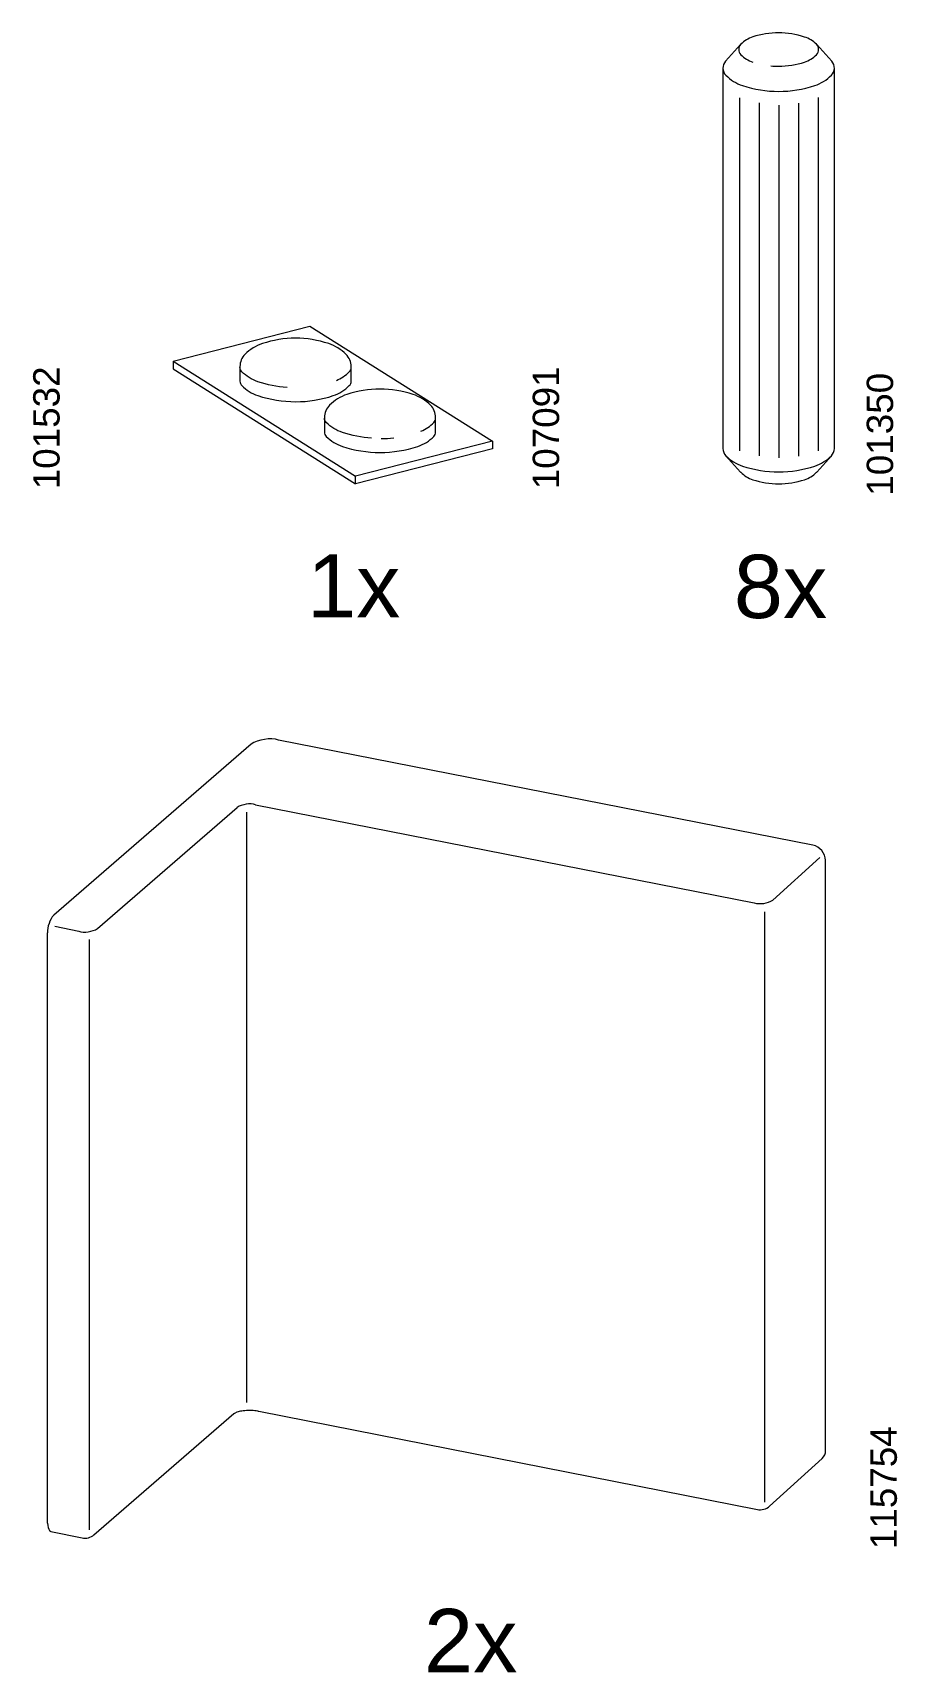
# Model space of a CAD drawing. Header units: metres. Extents: x -8.4 to 7.9, y -3.9 to 2.
# Drawn here: x 1.4739 to 1.7359, y 0.594 to 1.0912 of the extents above; entities that cross this region are included whole.
import ezdxf

# ---------------------------------------------------------------- set-up
doc = ezdxf.new("R2010")
doc.units = ezdxf.units.M
doc.header["$MEASUREMENT"] = 0
doc.layers.add('PDF3_Geometry_Num_Penna__7', color=7, linetype='Continuous', lineweight=18)
doc.layers.add('PDF3_Text_Num_Penna__7', color=7, linetype='Continuous', lineweight=18)
doc.styles.add('GENERATED_STYLE_2', font='')
doc.styles.get('GENERATED_STYLE_2').set_extended_font_data('Arial')

msp = doc.modelspace()

# ---------------------------------------------------------------- linework, layer by layer
at = {"layer": 'PDF3_Geometry_Num_Penna__7', "color": 7, "linetype": 'Continuous', "lineweight": 18, "flags": 128}
for points in [[(1.69757, 1.08115, 0.024063), (1.69999, 1.08104, 0.080908), (1.70784, 1.08231, 0.117068), (1.71145, 1.08454, 0.413225), (1.71145, 1.08768, 0.116373), (1.70784, 1.0899, 0.162426), (1.69214, 1.08991, 0.116614), (1.68852, 1.08768, 0.413626), (1.68853, 1.08453, 0.116412), (1.69212, 1.08231)], [(1.68845, 1.08759), (1.6839, 1.08255, 0.398754), (1.684, 1.0783, 0.115906), (1.68903, 1.07518, 0.162207), (1.71093, 1.07518, 0.116006), (1.71596, 1.07829, 0.398501), (1.71608, 1.08255), (1.71153, 1.08759)], [(1.6831, 1.08048), (1.6831, 0.96509, 0.197758), (1.684, 0.9629, 0.116389), (1.68903, 0.95979, 0.162207), (1.71093, 0.95979, 0.116489), (1.71596, 0.9629, 0.199065), (1.71687, 0.96509), (1.71687, 1.08048)], [(1.56985, 0.98417, 0.199571), (1.5704, 0.9855), (1.5704, 0.98972, 0.032337), (1.57039, 0.98994, 0.198791), (1.56885, 0.99366, 0.116796), (1.56359, 0.99692, 0.080696), (1.55354, 0.99855, 0.080748), (1.5435, 0.99692, 0.116772), (1.53823, 0.99367, 0.198829), (1.53669, 0.98994, 0.018802), (1.5367, 0.98958)], [(1.55097, 0.98362, -0.062686), (1.54213, 0.98538, -0.116402), (1.53726, 0.98839, -0.198573), (1.5367, 0.98973), (1.5367, 0.9855, 0.199163), (1.53726, 0.98417, 0.116386), (1.54213, 0.98116, 0.080455), (1.55355, 0.9793, 0.080475), (1.56498, 0.98115, 0.116555), (1.56985, 0.98417)], [(1.56593, 0.98574, 0.09556), (1.56985, 0.98839, 0.198789), (1.5704, 0.98972)], [(1.57659, 0.96821, -0.062557), (1.56775, 0.96997, -0.116412), (1.56288, 0.97298, -0.198978), (1.56232, 0.97432), (1.56232, 0.9701, 0.198789), (1.56288, 0.96876, 0.116728), (1.56775, 0.96575, 0.080538), (1.57917, 0.9639, 0.080564), (1.5906, 0.96575, 0.116523), (1.59547, 0.96876, 0.198868), (1.59602, 0.9701), (1.59602, 0.97432, 0.030867), (1.59601, 0.97453, 0.198579), (1.59447, 0.97826, 0.116408), (1.58921, 0.98151, 0.080702), (1.57916, 0.98314, 0.080731), (1.56911, 0.98151, 0.116408), (1.56385, 0.97826, 0.198873), (1.56231, 0.97453, 0.018607), (1.56232, 0.97417)], [(1.59155, 0.97033, 0.095543), (1.59547, 0.97298, 0.198573), (1.59602, 0.97432)], [(1.68852, 0.95789, 0.116165), (1.69212, 0.95566, 0.162274), (1.70784, 0.95566, 0.116373), (1.71145, 0.95789)], [(1.5421, 0.67321, 0.018235), (1.54116, 0.67333, 0.018336), (1.54015, 0.6734, 0.014216), (1.53913, 0.6734, 0.016491), (1.53814, 0.67333, 0.017039), (1.53723, 0.67321, 0.017632), (1.53644, 0.67305, 0.020184), (1.5358, 0.67286, 0.022805), (1.53532, 0.67269)]]:
    msp.add_lwpolyline(points, format="xyb", dxfattribs=at)
for points in [[(1.68809, 1.07147), (1.68809, 0.96439)], [(1.69405, 1.06989), (1.69405, 0.96284)], [(1.7, 1.06919), (1.7, 0.96224)], [(1.70596, 1.06985), (1.70596, 0.96278)], [(1.71192, 1.07151), (1.71192, 0.96443)], [(1.51643, 0.99159), (1.55791, 1.00219), (1.61323, 0.96731)], [(1.51643, 0.99159), (1.57175, 0.95672)], [(1.51643, 0.99159), (1.51643, 0.98926), (1.57175, 0.95439)], [(1.61323, 0.96731), (1.57175, 0.95672)], [(1.61323, 0.96731), (1.61323, 0.96498), (1.57175, 0.95439)], [(1.6839, 0.96301), (1.68845, 0.95797)], [(1.71608, 0.96301), (1.71152, 0.95797)], [(1.57175, 0.95439), (1.57175, 0.95672)], [(1.54007, 0.87547), (1.48025, 0.82363)], [(1.71037, 0.84479), (1.5484, 0.87671)], [(1.49347, 0.81952), (1.53588, 0.85627)], [(1.54143, 0.8571), (1.69261, 0.82731)], [(1.53867, 0.85478), (1.53867, 0.67577)], [(1.6982, 0.82817), (1.71244, 0.84107)], [(1.71418, 0.66122), (1.71418, 0.84023)], [(1.69578, 0.64562), (1.69578, 0.82463)], [(1.47841, 0.63922), (1.47841, 0.81823)], [(1.48054, 0.82021), (1.48785, 0.8187)], [(1.49105, 0.63716), (1.49105, 0.81617)], [(1.49245, 0.63569), (1.53486, 0.67244)], [(1.5424, 0.67315), (1.69357, 0.64336)], [(1.69721, 0.64437), (1.71319, 0.65886)], [(1.47841, 0.63922), (1.47844, 0.6385), (1.47855, 0.63788), (1.47872, 0.63737), (1.47895, 0.63699), (1.47923, 0.63676), (1.4794, 0.6367), (1.48885, 0.63475)]]:
    msp.add_lwpolyline(points, dxfattribs=at)
at = {"layer": 'PDF3_Geometry_Num_Penna__7', "color": 7, "linetype": 'Continuous', "lineweight": 18}
for centre, radius, start, end in [((1.59051, 0.97454), 0.0055, 352.9417, 359.8736), ((1.57916, 1.0049), 0.03678, 270.5386, 276.4657)]:
    msp.add_arc(centre, radius, start, end, dxfattribs=at)
for points in [[(1.68845, 0.95797), (1.68848, 0.95797), (1.68849, 0.95789), (1.68853, 0.95789)], [(1.71145, 0.95789), (1.71149, 0.95789), (1.71149, 0.95797), (1.71153, 0.95797)], [(1.5484, 0.87671), (1.54596, 0.87746), (1.54218, 0.8769), (1.54007, 0.87547)], [(1.54143, 0.8571), (1.53981, 0.8576), (1.53729, 0.85722), (1.53588, 0.85627)], [(1.71418, 0.84023), (1.71416, 0.84237), (1.71247, 0.8444), (1.71037, 0.84479)], [(1.69261, 0.82731), (1.69425, 0.8268), (1.69678, 0.82718), (1.6982, 0.82817)], [(1.48025, 0.82363), (1.47908, 0.82239), (1.47824, 0.81993), (1.47841, 0.81823)], [(1.48785, 0.8187), (1.48949, 0.81818), (1.49204, 0.81855), (1.49347, 0.81952)], [(1.53487, 0.67245), (1.53489, 0.67245), (1.53493, 0.67254), (1.53501, 0.67254)], [(1.53501, 0.67254), (1.5351, 0.67254), (1.53519, 0.67263), (1.53532, 0.67269)], [(1.5421, 0.67321), (1.5422, 0.67321), (1.5423, 0.67315), (1.5424, 0.67315)], [(1.71319, 0.65886), (1.7138, 0.65936), (1.71424, 0.66043), (1.71418, 0.66122)], [(1.69357, 0.64336), (1.69473, 0.64307), (1.69637, 0.64352), (1.69721, 0.64437)], [(1.48884, 0.63475), (1.48998, 0.63445), (1.4916, 0.63487), (1.49245, 0.63569)]]:
    msp.add_open_spline(points, degree=3, dxfattribs=at)

# ---------------------------------------------------------------- texts
at = {"layer": 'PDF3_Text_Num_Penna__7', "color": 7, "linetype": 'Continuous', "lineweight": 18, "char_height": 0.0079952, "attachment_point": 7, "rotation": 90, "style": 'GENERATED_STYLE_2'}
for s, insert in [('\\A1;{\\pql;\\fArial|b0|i0|c0|p34;101532}', (1.48214, 0.95274)), ('\\A1;{\\pql;\\fArial|b0|i0|c0|p34;107091}', (1.63355, 0.95275)), ('\\A1;{\\pql;\\fArial|b0|i0|c0|p34;101350}', (1.73479, 0.95079)), ('\\A1;{\\pql;\\fArial|b0|i0|c0|p34;115754}', (1.73592, 0.63133))]:
    msp.add_mtext(s, dxfattribs=dict(at, insert=insert))
at = {"layer": 'PDF3_Text_Num_Penna__7', "color": 7, "linetype": 'Continuous', "lineweight": 18, "char_height": 0.0191885, "attachment_point": 7, "style": 'GENERATED_STYLE_2'}
for s, insert in [('\\A1;{\\pql;\\fArial|b0|i0|c0|p34;1x}', (1.55702, 0.91387)), ('\\A1;{\\pql;\\fArial|b0|i0|c0|p34;8x}', (1.68639, 0.91342)), ('\\A1;{\\pql;\\fArial|b0|i0|c0|p34;2x}', (1.59249, 0.59402))]:
    msp.add_mtext(s, dxfattribs=dict(at, insert=insert))

doc.saveas('drawing.dxf')
